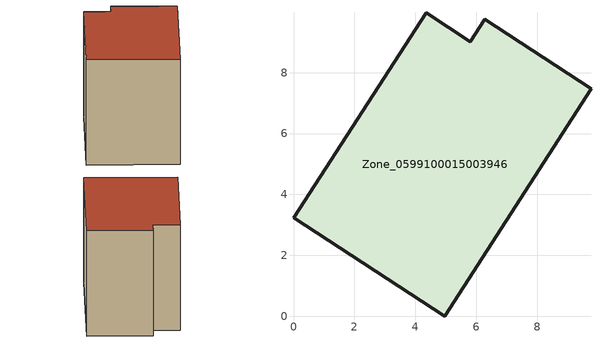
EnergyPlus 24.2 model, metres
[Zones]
Zone_0599100015003946
 floor ground (C_G): 4.97,0 0,3.23 4.36,9.97 5.81,9.02 6.28,9.75 9.77,7.48 z0.84
 wall outside (C_F): 0,3.23 4.97,0 9.77,7.48 6.28,9.75 5.81,9.02 4.36,9.97 0,3.23 z0.84:8
 roof outside (C_R): 4.36,9.97 0,3.23 4.97,0 9.77,7.48 6.28,9.75 5.81,9.02 z8
[BUILDING]
Pand.0599100015003946: North Axis=0; Terrain=City; Loads Convergence Tolerance Value=0.04; Temperature Convergence Tolerance Value=0.4; Solar Distribution=FullExterior; Maximum Number of Warmup Days=25; Minimum Number of Warmup Days=1
[Site:Location]
Rotterdam.The.Hague.AP_ZH_NLD Design_Conditions: Latitude=51.96; Longitude=4.45; Time Zone=1; Elevation=-4.5
[SITE:GROUNDTEMPERATURE:BUILDINGSURFACE]
18, 18, 18, 18, 18, 18, 18, 18, 18, 18, 18, 18
[MATERIAL] Thermal Absorptance=0.9; Solar Absorptance=0.7; Visible Absorptance=0.7
Name | Roughness | Thickness | Conductivity | Density | Specific Heat
G.TI.1965-1974 | MediumSmooth | 0.15 | 0.882353 | 540 | 1210
F.TI.1965-1974 | Rough | 0.3 | 0.697674 | 1920 | 840
R.TI.1965-1974 | MediumRough | 0.2 | 0.232558 | 1500 | 1000
[CONSTRUCTION]
C_G: G.TI.1965-1974
C_F: F.TI.1965-1974
C_R: R.TI.1965-1974
[ZONE]
Zone_0599100015003946: Type=1; Multiplier=1; Ceiling Height=Autocalculate; Volume=Autocalculate; Floor Area=autocalculate; Part of Total Floor Area=Yes
[ZONEINFILTRATION:DESIGNFLOWRATE]
Infil_Zone_0599100015003946: Zone or ZoneList or Space or SpaceList=Zone_0599100015003946; Schedule=AlwaysOn; Design Flow Rate Calculation Method=Flow/Area; Flow Rate per Floor Area=0.003; Constant Term Coefficient=1; Temperature Term Coefficient=0; Velocity Term Coefficient=0; Velocity Squared Term Coefficient=0
[HVACTEMPLATE:ZONE:IDEALLOADSAIRSYSTEM]
Zone_0599100015003946: Maximum Heating Supply Air Temperature=50; Minimum Cooling Supply Air Temperature=13; Maximum Heating Supply Air Humidity Ratio=0.0156; Minimum Cooling Supply Air Humidity Ratio=0.0077; Heating Limit=NoLimit; Cooling Limit=NoLimit; Dehumidification Control Type=ConstantSensibleHeatRatio; Cooling Sensible Heat Ratio=0.7; Dehumidification Setpoint=60; Humidification Control Type=None; Humidification Setpoint=30; Outdoor Air Method=None; Outdoor Air Flow Rate per Person=0.00944; Outdoor Air Flow Rate per Zone Floor Area=0; Outdoor Air Flow Rate per Zone=0; Demand Controlled Ventilation Type=None; Outdoor Air Economizer Type=NoEconomizer; Heat Recovery Type=None; Sensible Heat Recovery Effectiveness=0.7; Latent Heat Recovery Effectiveness=0.65
[ZONECONTROL:THERMOSTAT]
ThermostatControl_Zone_0599100015003946: Zone or ZoneList=Zone_0599100015003946; Control Type Schedule=DualSetpointControlType; Control 1=Thermostat_Zone_0599100015003946; Temperature Difference Between Cutout And Setpoint=0
[THERMOSTATSETPOINT:DUALSETPOINT]
Thermostat_Zone_0599100015003946: Heating Setpoint Temperature Schedule=HeatingSetpoint_Zone_0599100015003946; Cooling Setpoint Temperature Schedule=CoolingSetpoint_Zone_0599100015003946
[SCHEDULE:COMPACT]
HeatingSetpoint_Zone_0599100015003946: Through: 12/31, For: AllDays, Until: 24:00, 21
CoolingSetpoint_Zone_0599100015003946: Through: 12/31, For: AllDays, Until: 24:00, 24
DualSetpointControlType: Through: 12/31, For: AllDays, Until: 24:00, 4
AlwaysOn: Through: 12/31, For: AllDays, Until: 24:00, 1
